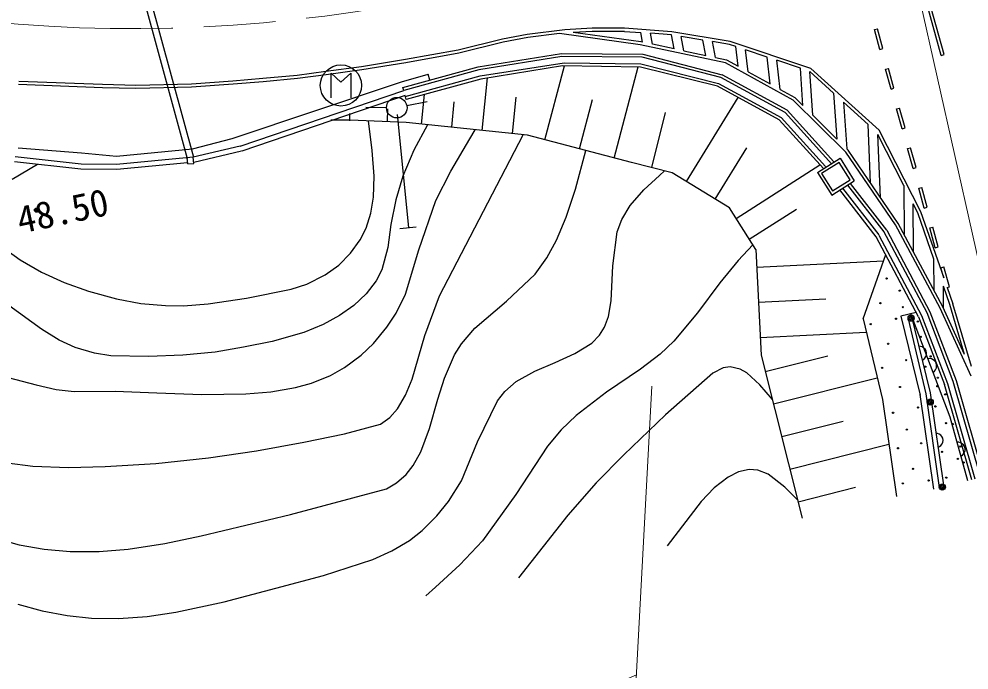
# Model space of a CAD drawing. Units: millimetres on the paper. Extents: x 40 to 680, y 20 to 380.
# Drawn here: x 172.09 to 218.21, y 270.95 to 302.55 of the extents above; entities that cross this region are included whole.
import ezdxf
from ezdxf.enums import TextEntityAlignment as Align

# ---------------------------------------------------------------- set-up
doc = ezdxf.new("R2010")
doc.units = ezdxf.units.MM
doc.linetypes.add('CHAIN', pattern=[18.5, 12, -1.5, 3.5, -1.5])
for name, color, linetype, lineweight in [('M-BGD', 7, 'Continuous', 25), ('M-BMK', 2, 'CHAIN', 13), ('M-STR-HTXT', 7, 'Continuous', 13)]:
    doc.layers.add(name, color=color, linetype=linetype, lineweight=lineweight)
doc.styles.add('ＭＳ ゴシック', font='')
doc.styles.get('ＭＳ ゴシック').set_extended_font_data('MS Gothic')

msp = doc.modelspace()

# ---------------------------------------------------------------- linework, layer by layer
at = {"layer": 'M-BGD'}
for p, q in [((180.269, 295.766), (176.856, 308.306)), ((177.145, 308.384), (180.558, 295.844)), ((216.867, 300.78), (215.518, 305.596)), ((217.011, 300.821), (215.663, 305.636)), ((199.92, 302.101), (198.596, 302.03)), ((201.491, 302.103), (199.92, 302.101)), ((203.782, 301.937), (201.491, 302.103)), ((213.621, 302.039), (213.765, 302.08)), ((214.034, 301.117), (213.765, 302.08)), ((196.765, 301.796), (195.572, 301.576)), ((196.789, 301.648), (195.604, 301.429)), ((198.596, 302.03), (196.765, 301.796)), ((198.325, 301.844), (196.789, 301.648)), ((202.253, 301.301), (198.325, 301.844)), ((199.924, 301.951), (199.004, 301.902)), ((202.279, 301.449), (199.004, 301.902)), ((201.486, 301.953), (199.924, 301.951)), ((201.486, 301.953), (202.28, 301.895)), ((202.364, 301.431), (202.28, 301.895)), ((202.84, 301.331), (202.743, 301.862)), ((203.765, 301.788), (202.743, 301.862)), ((203.896, 301.108), (203.773, 301.787)), ((206.624, 301.46), (203.782, 301.937)), ((205.293, 301.531), (204.245, 301.707)), ((204.372, 301.007), (204.245, 301.707)), ((213.889, 301.076), (213.621, 302.039)), ((195.572, 301.576), (193.419, 301.039)), ((195.604, 301.429), (193.451, 300.892)), ((206.383, 300.429), (202.253, 301.301)), ((202.364, 301.431), (202.279, 301.449)), ((203.896, 301.108), (202.84, 301.331)), ((205.429, 300.784), (205.293, 301.531)), ((205.904, 300.684), (205.765, 301.452)), ((206.587, 301.314), (205.765, 301.452)), ((206.891, 301.212), (206.587, 301.314)), ((210.526, 300.156), (206.624, 301.46)), ((207.001, 300.259), (206.891, 301.212)), ((193.419, 301.039), (190.849, 300.579)), ((193.451, 300.892), (190.874, 300.431)), ((194.389, 300.226), (198.437, 300.878)), ((198.448, 300.728), (194.42, 300.079)), ((198.437, 300.878), (202.373, 300.843)), ((202.353, 300.693), (198.448, 300.728)), ((206.168, 299.707), (202.353, 300.693)), ((202.373, 300.843), (206.224, 299.847)), ((204.372, 301.007), (205.429, 300.784)), ((205.904, 300.684), (206.436, 300.572)), ((208.409, 300.705), (207.362, 301.055)), ((207.486, 299.992), (207.362, 301.055)), ((208.561, 299.399), (208.409, 300.705)), ((213.889, 301.076), (214.034, 301.117)), ((216.867, 300.78), (217.011, 300.821)), ((188.721, 300.232), (186.99, 299.997)), ((190.849, 300.579), (188.721, 300.232)), ((190.874, 300.431), (188.743, 300.084)), ((190.729, 299.224), (194.389, 300.226)), ((194.484, 299.786), (198.559, 300.426)), ((198.48, 300.278), (194.516, 299.639)), ((197.621, 296.691), (198.569, 300.276)), ((202.264, 300.222), (198.48, 300.278)), ((198.559, 300.426), (202.284, 300.372)), ((200.982, 295.803), (202.151, 300.224)), ((206.004, 299.284), (202.264, 300.222)), ((202.284, 300.372), (206.059, 299.425)), ((209.671, 298.615), (206.383, 300.429)), ((206.436, 300.572), (207.001, 300.259)), ((209.046, 299.131), (208.881, 300.547)), ((210.031, 300.163), (208.881, 300.547)), ((185.6, 299.816), (183.933, 299.656)), ((186.99, 299.997), (185.6, 299.816)), ((187.009, 299.848), (185.617, 299.667)), ((188.743, 300.084), (187.009, 299.848)), ((187.242, 298.726), (187.242, 299.926)), ((187.242, 299.926), (187.722, 299.486)), ((187.722, 299.486), (188.202, 299.926)), ((188.202, 299.926), (188.202, 298.726)), ((190.662, 299.498), (191.958, 299.881)), ((194.42, 300.079), (190.769, 299.079)), ((190.848, 298.79), (194.484, 299.786)), ((192.04, 299.583), (191.958, 299.881)), ((209.381, 298.132), (206.224, 299.847)), ((207.486, 299.992), (208.561, 299.399)), ((210.149, 298.354), (210.031, 300.163)), ((211.632, 298.956), (210.492, 300.009)), ((210.63, 297.878), (210.492, 300.009)), ((213.844, 297.163), (210.526, 300.156)), ((214.158, 300.113), (214.302, 300.153)), ((214.426, 299.152), (214.158, 300.113)), ((214.57, 299.192), (214.302, 300.153)), ((176.148, 299.215), (172.064, 299.377)), ((176.153, 299.365), (172.079, 299.526)), ((177.761, 299.328), (176.153, 299.365)), ((180.468, 299.387), (177.761, 299.328)), ((182.476, 299.54), (180.468, 299.387)), ((182.487, 299.391), (180.475, 299.237)), ((182.436, 296.753), (190.662, 299.498)), ((183.933, 299.656), (182.476, 299.54)), ((183.946, 299.507), (182.487, 299.391)), ((185.617, 299.667), (183.946, 299.507)), ((194.516, 299.639), (190.888, 298.645)), ((194.572, 297.143), (194.836, 299.69)), ((206.059, 299.425), (209.098, 297.774)), ((209.286, 298.013), (206.168, 299.707)), ((177.761, 299.178), (176.148, 299.215)), ((180.475, 299.237), (177.761, 299.178)), ((182.828, 296.377), (190.769, 299.079)), ((190.835, 298.838), (182.909, 296.14)), ((190.756, 299.128), (190.729, 299.224)), ((190.769, 299.079), (190.756, 299.128)), ((190.888, 298.645), (190.835, 298.838)), ((191.626, 297.449), (191.775, 298.888)), ((209.004, 297.654), (206.004, 299.284)), ((209.046, 299.131), (209.761, 298.736)), ((211.632, 298.956), (211.797, 296.725)), ((214.426, 299.152), (214.57, 299.192)), ((190.923, 298.347), (191.903, 298.549)), ((193.099, 297.296), (193.226, 298.524)), ((196.045, 296.99), (196.228, 298.757)), ((199.302, 296.247), (199.937, 298.649)), ((204.497, 294.662), (207.007, 298.739)), ((212.234, 296.082), (209.671, 298.615)), ((209.761, 298.736), (210.149, 298.354)), ((212.115, 298.52), (212.284, 296.244)), ((213.32, 297.434), (212.115, 298.52)), ((188.15, 297.615), (188.162, 297.966)), ((189.934, 298.247), (188.934, 298.249)), ((189.976, 297.555), (189.997, 298.187)), ((191.022, 292.432), (190.466, 297.923)), ((202.812, 295.335), (203.477, 298.018)), ((211.546, 295.511), (209.286, 298.013)), ((209.381, 298.132), (211.657, 295.612)), ((214.695, 298.186), (214.839, 298.227)), ((214.964, 297.222), (214.695, 298.186)), ((215.108, 297.262), (214.839, 298.227)), ((188.177, 297.64), (187.237, 297.645)), ((190.889, 297.525), (188.177, 297.64)), ((196.781, 296.914), (190.889, 297.525)), ((211.141, 295.288), (209.004, 297.654)), ((209.098, 297.774), (211.253, 295.388)), ((210.63, 297.878), (211.797, 296.725)), ((213.436, 294.592), (213.32, 297.434)), ((215.868, 293.194), (213.844, 297.163)), ((214.964, 297.222), (215.108, 297.262)), ((180.521, 296.241), (182.436, 296.753)), ((201.822, 295.581), (196.781, 296.914)), ((215.048, 294.471), (213.791, 296.937)), ((213.915, 293.892), (213.791, 296.937)), ((172.061, 296.292), (175.13, 296.049)), ((176.829, 295.894), (180.521, 296.241)), ((182.828, 296.377), (180.557, 295.842)), ((182.898, 296.136), (180.58, 295.593)), ((205.887, 293.806), (207.421, 296.298)), ((214.651, 292.553), (212.234, 296.082)), ((212.284, 296.244), (212.35, 296.179)), ((214.779, 292.63), (212.35, 296.179)), ((215.233, 296.258), (215.377, 296.298)), ((215.501, 295.296), (215.233, 296.258)), ((215.645, 295.336), (215.377, 296.298)), ((175.094, 295.259), (171.874, 295.621)), ((175.11, 295.509), (171.915, 295.868)), ((175.13, 296.049), (176.829, 295.894)), ((180.557, 295.842), (176.833, 295.492)), ((180.286, 295.516), (180.258, 295.814)), ((180.585, 295.544), (180.557, 295.842)), ((210.852, 295.106), (211.953, 295.798)), ((211.953, 295.798), (212.645, 294.695)), ((172.985, 295.486), (171.771, 294.756)), ((176.843, 295.242), (175.094, 295.259)), ((176.833, 295.492), (175.11, 295.509)), ((180.281, 295.565), (176.843, 295.242)), ((180.286, 295.516), (180.585, 295.544)), ((203.802, 295.09), (201.822, 295.581)), ((206.904, 292.874), (210.974, 295.473)), ((211.906, 295.591), (211.059, 295.059)), ((212.439, 294.742), (211.906, 295.591)), ((215.501, 295.296), (215.645, 295.336)), ((206.582, 293.378), (203.802, 295.09)), ((210.852, 295.106), (211.545, 294.004)), ((211.059, 295.059), (211.592, 294.21)), ((211.545, 294.004), (212.645, 294.695)), ((211.592, 294.21), (212.439, 294.742)), ((213.71, 291.979), (211.94, 294.252)), ((212.068, 294.332), (213.828, 292.073)), ((214.097, 292.214), (212.323, 294.493)), ((214.216, 292.306), (212.451, 294.573)), ((215.048, 294.471), (215.057, 292.11)), ((215.769, 294.333), (215.914, 294.373)), ((216.038, 293.371), (215.769, 294.333)), ((216.182, 293.411), (215.914, 294.373)), ((207.869, 291.362), (206.582, 293.378)), ((207.547, 291.866), (209.834, 293.327)), ((215.51, 291.262), (215.502, 293.582)), ((215.729, 293.136), (215.502, 293.582)), ((216.038, 293.371), (216.182, 293.411)), ((216.512, 290.886), (215.729, 293.136)), ((215.862, 293.206), (216.983, 289.98)), ((190.581, 292.388), (191.379, 292.468)), ((216.809, 288.515), (214.651, 292.553)), ((216.943, 288.581), (214.779, 292.63)), ((216.307, 292.406), (216.451, 292.447)), ((216.575, 291.445), (216.307, 292.406)), ((216.719, 291.485), (216.451, 292.447)), ((215.764, 288.093), (213.71, 291.979)), ((213.842, 292.05), (215.901, 288.155)), ((216.175, 288.279), (214.083, 292.236)), ((214.216, 292.306), (216.312, 288.341)), ((216.575, 291.445), (216.719, 291.485)), ((207.869, 291.362), (208.125, 286.234)), ((213.069, 287.989), (214.168, 291.113)), ((207.912, 290.508), (214.063, 290.815)), ((216.518, 289.377), (216.512, 290.886)), ((216.844, 290.479), (216.988, 290.52)), ((216.983, 289.98), (216.844, 290.479)), ((217.257, 289.556), (216.988, 290.52)), ((216.971, 288.52), (216.967, 289.578)), ((217.278, 288.685), (216.967, 289.578)), ((217.145, 289.524), (217.257, 289.556)), ((217.145, 289.524), (217.421, 288.731)), ((207.997, 288.798), (211.268, 288.961)), ((218.328, 285.684), (217.421, 288.731)), ((215.651, 288.307), (214.906, 288.127)), ((215.392, 288.244), (216.319, 284.4)), ((217.293, 283.22), (215.392, 288.244)), ((217.444, 284.958), (216.175, 288.279)), ((216.312, 288.341), (217.587, 285.005)), ((218.314, 285.208), (216.809, 288.515)), ((218.001, 286.256), (216.943, 288.581)), ((218.001, 286.256), (217.278, 288.685)), ((213.069, 287.989), (214.011, 284.083)), ((214.906, 288.127), (215.833, 284.283)), ((215.257, 287.993), (216.122, 284.348)), ((215.764, 288.093), (217.017, 284.815)), ((215.901, 288.155), (217.16, 284.863)), ((208.082, 287.089), (213.224, 287.345)), ((215.862, 286.655), (215.774, 286.663)), ((215.94, 286.631), (215.862, 286.655)), ((216.024, 286.579), (215.94, 286.631)), ((216.081, 286.521), (216.024, 286.579)), ((216.128, 286.446), (216.081, 286.521)), ((216.155, 286.337), (216.128, 286.446)), ((208.125, 286.234), (210.118, 278.326)), ((208.324, 285.443), (211.355, 286.207)), ((215.938, 285.982), (216.013, 286.029)), ((216.013, 286.029), (216.071, 286.086)), ((216.071, 286.086), (216.123, 286.171)), ((216.123, 286.171), (216.147, 286.249)), ((216.147, 286.249), (216.155, 286.337)), ((216.307, 286.063), (216.219, 286.059)), ((216.388, 286.048), (216.307, 286.063)), ((216.478, 286.008), (216.388, 286.048)), ((216.542, 285.957), (216.478, 286.008)), ((216.598, 285.888), (216.542, 285.957)), ((216.535, 285.461), (216.586, 285.525)), ((216.586, 285.525), (216.627, 285.615)), ((216.637, 285.784), (216.598, 285.888)), ((216.627, 285.615), (216.641, 285.695)), ((216.641, 285.695), (216.637, 285.784)), ((208.723, 283.862), (213.758, 285.131)), ((216.467, 285.405), (216.535, 285.461)), ((217.587, 285.005), (218.935, 280.31)), ((218.347, 280.185), (217.017, 284.815)), ((217.16, 284.863), (218.491, 280.227)), ((218.791, 280.269), (217.444, 284.958)), ((214.011, 284.083), (214.692, 279.365)), ((215.824, 284.329), (216.488, 279.734)), ((216.122, 284.348), (216.767, 279.804)), ((216.319, 284.4), (216.982, 279.806)), ((218.159, 280.124), (217.293, 283.22)), ((209.122, 282.28), (212.103, 283.031)), ((216.688, 282.434), (216.601, 282.45)), ((216.763, 282.402), (216.688, 282.434)), ((216.843, 282.343), (216.763, 282.402)), ((216.894, 282.28), (216.843, 282.343)), ((216.934, 282.201), (216.894, 282.28)), ((209.52, 280.698), (214.325, 281.909)), ((216.701, 281.757), (216.78, 281.796)), ((216.78, 281.796), (216.843, 281.848)), ((216.843, 281.848), (216.903, 281.927)), ((216.903, 281.927), (216.934, 282.003)), ((216.95, 282.09), (216.934, 282.201)), ((216.934, 282.003), (216.95, 282.09)), ((217.72, 282.005), (217.632, 282.009)), ((217.799, 281.983), (217.72, 282.005)), ((217.885, 281.934), (217.799, 281.983)), ((217.945, 281.878), (217.885, 281.934)), ((217.994, 281.805), (217.945, 281.878)), ((218.024, 281.697), (217.994, 281.805)), ((217.82, 281.335), (217.894, 281.384)), ((217.894, 281.384), (217.95, 281.444)), ((217.95, 281.444), (217.999, 281.53)), ((217.999, 281.53), (218.02, 281.609)), ((218.02, 281.609), (218.024, 281.697)), ((209.919, 279.117), (212.703, 279.819))]:
    msp.add_line(p, q, dxfattribs=at)
for points in [[(171.275, 291.497), (172.152, 290.86), (173.192, 290.259), (174.292, 289.756), (175.461, 289.332), (176.823, 288.962), (178.01, 288.748), (179.207, 288.635), (180.088, 288.62), (181.275, 288.719), (183.134, 288.993), (185.311, 289.429), (186.067, 289.683), (186.956, 290.128), (187.616, 290.609), (188.193, 291.182), (188.66, 291.828), (188.944, 292.397), (189.175, 293.132), (189.298, 293.905), (189.332, 294.914), (189.246, 296.17), (189.064, 297.602)], [(171.57, 285.14), (172.935, 284.785), (173.902, 284.567), (174.768, 284.474), (176.76, 284.491), (178.788, 284.405), (180.975, 284.328), (183.109, 284.353), (184.325, 284.454), (185.522, 284.659), (186.295, 284.873), (187.219, 285.248), (187.892, 285.626), (188.707, 286.231), (189.301, 286.796), (189.957, 287.587), (190.405, 288.275), (190.855, 289.186), (191.501, 291.352), (192.326, 293.742), (193.052, 295.169), (193.973, 296.736), (194.243, 297.177)], [(191.919, 297.418), (191.264, 296.178), (190.729, 294.916), (190.389, 293.766), (190.153, 292.582), (189.995, 291.456), (189.712, 290.373), (189.438, 289.847), (188.947, 289.209), (188.344, 288.644), (187.661, 288.157), (186.856, 287.713), (185.921, 287.331), (184.384, 286.901), (182.998, 286.616), (181.62, 286.38), (180.046, 286.233), (178.385, 286.16), (176.555, 286.204), (175.765, 286.322), (174.817, 286.597), (174.043, 286.967), (173.191, 287.502), (171.603, 288.641)], [(171.518, 280.999), (172.77, 280.84), (174.493, 280.777), (176.27, 280.82), (178.734, 280.978), (181.298, 281.248), (183.63, 281.58), (185.926, 282.012), (187.892, 282.405), (189.646, 282.883), (190.091, 283.206), (190.462, 283.621), (190.86, 284.292), (191.176, 285.062), (191.803, 287.181), (192.508, 289.107), (196.567, 296.936)], [(171.118, 277.294), (172.098, 277.02), (173.322, 276.806), (174.571, 276.703), (175.981, 276.702), (177.395, 276.811), (179.178, 277.084), (180.935, 277.458), (185.275, 278.502), (189.927, 279.743), (190.418, 280.034), (190.885, 280.442), (191.226, 280.877), (191.594, 281.544), (192.018, 282.676), (192.429, 284.098), (192.747, 285.111), (193.238, 286.247), (193.575, 286.783), (194.228, 287.536), (195.761, 288.851), (197.144, 290.168), (197.716, 290.959), (198.192, 291.819), (198.663, 292.925), (199.113, 294.289), (199.619, 296.163)], [(172.033, 274.15), (173.216, 273.815), (174.429, 273.592), (175.614, 273.468), (176.924, 273.44), (178.321, 273.545), (179.707, 273.751), (182.059, 274.261), (184.563, 274.914), (186.876, 275.54), (189.27, 276.313), (190.186, 276.725), (191.044, 277.233), (191.668, 277.719), (192.376, 278.43), (192.94, 279.129), (193.571, 280.126), (194.36, 282.031), (195.316, 284.016), (195.676, 284.469), (196.236, 284.953), (197.142, 285.457), (198.128, 285.882), (199.085, 286.31), (199.903, 286.821), (200.282, 287.201), (200.522, 287.588), (200.707, 288.102), (200.838, 288.871), (200.917, 290.563), (201.132, 292.223), (201.358, 292.822), (201.767, 293.494), (202.428, 294.253), (203.185, 294.96), (203.435, 295.181)], [(207.726, 291.586), (207, 290.833), (206.117, 289.738), (205.034, 288.284), (203.88, 286.912), (203.217, 286.288), (202.272, 285.559), (200.61, 284.431), (199.138, 283.304), (198.417, 282.611), (197.748, 281.819), (196.208, 279.474), (194.598, 277.212), (193.498, 276.054), (192.319, 274.961), (191.847, 274.54)], [(208.67, 284.072), (208.054, 284.792), (207.428, 285.37), (207.109, 285.56), (206.62, 285.673), (206.282, 285.612), (205.771, 285.351), (203.485, 283.328), (201.453, 281.397), (200.118, 280.027), (198.744, 278.468), (196.348, 275.424)], [(209.9, 279.19), (209.265, 279.823), (208.461, 280.448), (207.966, 280.652), (207.54, 280.685), (207.028, 280.566), (206.516, 280.304), (205.846, 279.784), (205.206, 279.132), (203.562, 276.971)]]:
    msp.add_lwpolyline(points, dxfattribs=at)
for centre, radius in [((187.722, 299.326), 1), ((190.434, 298.246), 0.5), ((172.944, 293.273), 0.1), ((172.944, 293.273), 0.06), ((172.944, 293.273), 0.02), ((214.21, 289.955), 0.03), ((214.849, 289.364), 0.03), ((213.909, 288.758), 0.03), ((214.998, 288.561), 0.03), ((213.441, 287.739), 0.03), ((214.668, 288), 0.03), ((215.403, 288.028), 0.15), ((215.403, 288.028), 0.09), ((215.403, 288.028), 0.03), ((215.727, 287.863), 0.03), ((215.866, 287.121), 0.03), ((214.285, 286.785), 0.03), ((215.16, 285.987), 0.03), ((216.349, 286.172), 0.03), ((213.999, 285.613), 0.03), ((216.095, 285.671), 0.03), ((216.701, 285.137), 0.03), ((214.86, 284.684), 0.03), ((216.673, 284.722), 0.03), ((216.33, 283.952), 0.15), ((217.06, 284.33), 0.03), ((215.733, 283.693), 0.03), ((216.33, 283.952), 0.09), ((216.33, 283.952), 0.03), ((216.58, 283.744), 0.03), ((214.526, 283.437), 0.03), ((217.091, 282.932), 0.03), ((217.424, 282.885), 0.03), ((215.192, 282.616), 0.03), ((215.889, 281.952), 0.03), ((217.786, 281.797), 0.03), ((214.764, 281.713), 0.03), ((216.898, 281.537), 0.03), ((217.667, 281.193), 0.03), ((217.951, 281.023), 0.03), ((215.489, 280.712), 0.03), ((214.997, 280.009), 0.03), ((216.251, 280.147), 0.03), ((216.915, 279.825), 0.15), ((217.108, 280.285), 0.03), ((216.915, 279.825), 0.09), ((216.915, 279.825), 0.03)]:
    msp.add_circle(centre, radius, dxfattribs=at)
at = {"layer": 'M-BMK'}
msp.add_arc((177.571, 374.198), 72.113, 262.04701, 281.02582, dxfattribs=at)
at = {"layer": 'M-STR-HTXT'}
for p, q in [((221.029, 280.236), (214.487, 309.514)), ((202.003, 269.496), (202.813, 284.722))]:
    msp.add_line(p, q, dxfattribs=at)
msp.add_arc((175.413, 330.563), 65.511, 241.5551, 294.00891, dxfattribs=at)

# ---------------------------------------------------------------- texts
at = {"layer": 'M-BGD', "style": 'ＭＳ ゴシック'}
msp.add_text('48.50', height=1.32, rotation=12, dxfattribs=at).set_placement((172.237, 291.739), align=Align.BOTTOM_LEFT)

doc.saveas('drawing.dxf')
